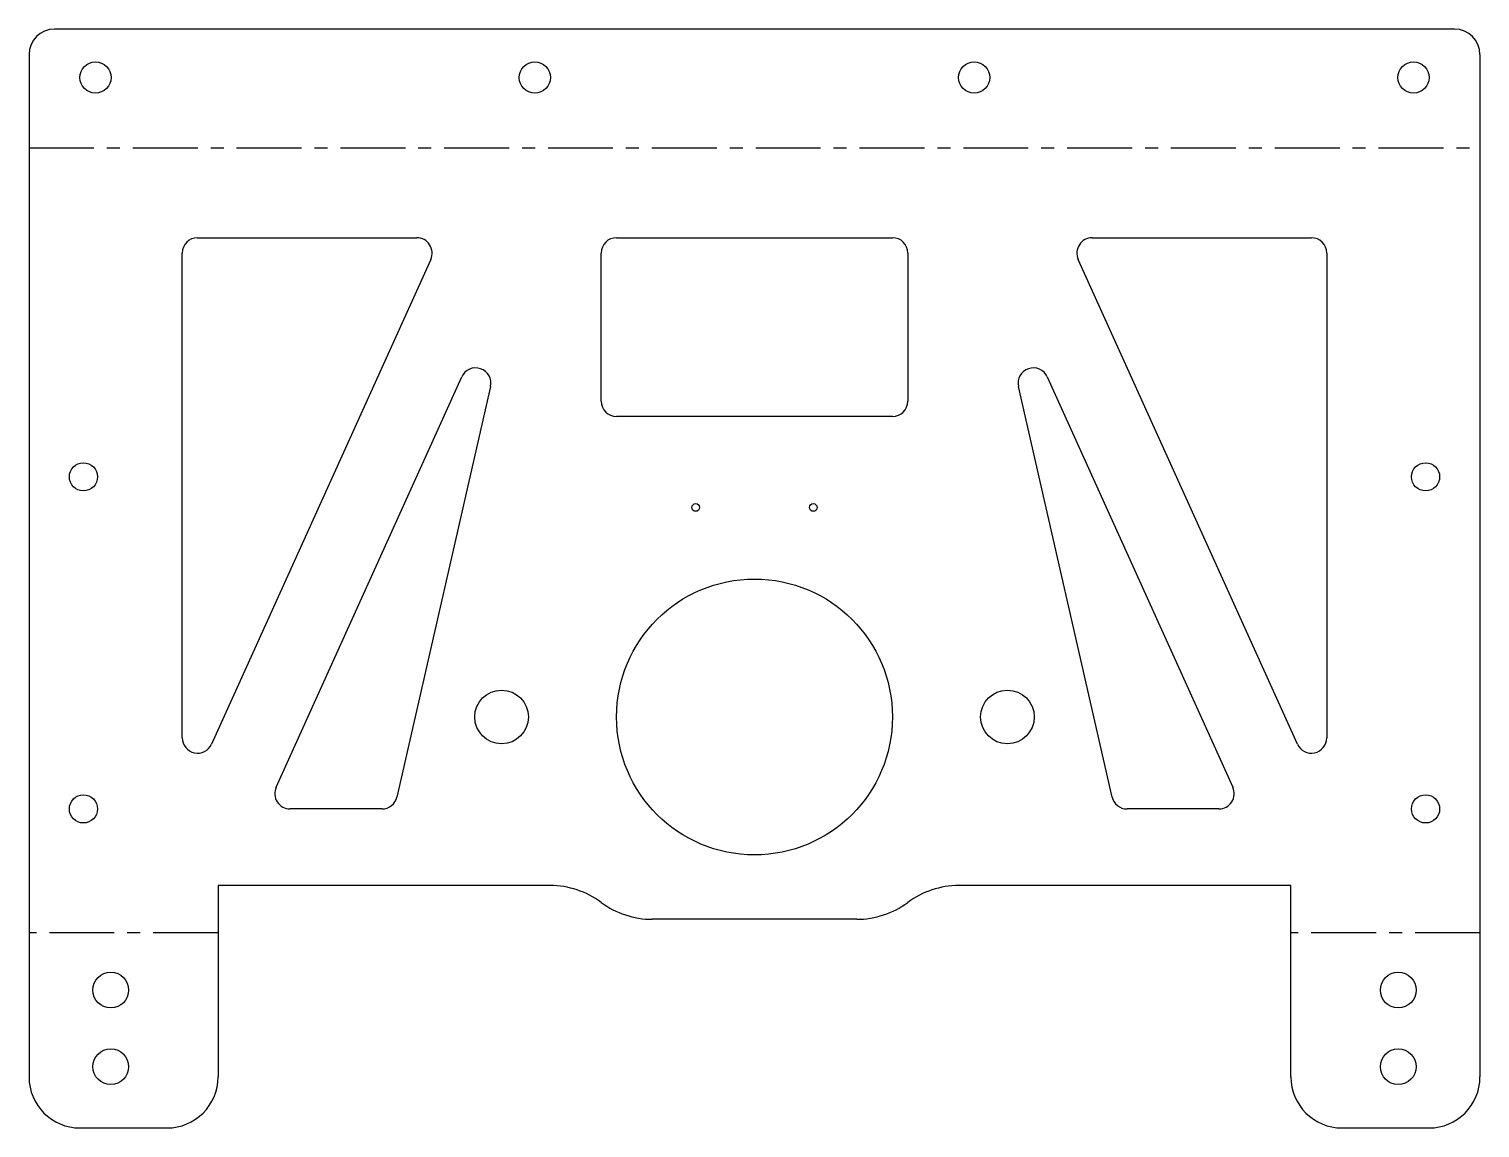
# Model space of a CAD drawing. Header units: millimetres. Extents: x -142 to 142, y -36 to 179.
import ezdxf

# ---------------------------------------------------------------- set-up
doc = ezdxf.new("R2010")
doc.units = ezdxf.units.MM
doc.linetypes.add('CENTERX2', pattern=[20.32, 12.7, -2.54, 2.54, -2.54])

msp = doc.modelspace()

# ---------------------------------------------------------------- linework, layer by layer
at = {"color": 7, "linetype": 'Continuous', "lineweight": 25}
for p, q in [((137, 178.65), (-137, 178.65)), ((-142, 173.65), (-142, -26.45)), ((142, 173.65), (142, -26.45)), ((-109, 137.8), (-66.11, 137.8)), ((-27, 137.8), (27, 137.8)), ((66.11, 137.8), (109, 137.8)), ((-112, 39.92), (-112, 134.8)), ((-63.38, 133.56), (-106.27, 38.68)), ((-30, 105.8), (-30, 134.8)), ((30, 134.8), (30, 105.8)), ((106.27, 38.68), (63.38, 133.56)), ((112, 134.8), (112, 39.92)), ((-93.62, 30.24), (-57.31, 110.56)), ((-51.66, 108.65), (-70, 28.33)), ((70, 28.33), (51.66, 108.65)), ((57.31, 110.56), (93.62, 30.24)), ((27, 102.8), (-27, 102.8)), ((-72.92, 26), (-90.89, 26)), ((90.89, 26), (72.92, 26)), ((-40, 11), (-105, 11)), ((-105, 11), (-105, -26.45)), ((105, 11), (40, 11)), ((105, -26.45), (105, 11)), ((20, 4.4), (-20, 4.4)), ((-132, -36.45), (-115, -36.45)), ((115, -36.45), (132, -36.45))]:
    msp.add_line(p, q, dxfattribs=at)
at = {"color": 7, "linetype": 'CENTERX2'}
for p, q in [((-142, 155.42), (142, 155.42)), ((-105, 1.78), (-142, 1.78)), ((142, 1.78), (105, 1.78))]:
    msp.add_line(p, q, dxfattribs=at)
at = {"color": 7, "linetype": 'Continuous', "lineweight": 25}
for centre, radius in [((-129, 169.15), 3.05), ((-43, 169.15), 3.05), ((43, 169.15), 3.05), ((129, 169.15), 3.05), ((-131.35, 91), 2.75), ((131.35, 91), 2.75), ((-11.5, 85), 0.75), ((11.5, 85), 0.75), ((0, 44), 27), ((-49.5, 44), 5.25), ((49.5, 44), 5.25), ((-131.35, 26), 2.75), ((131.35, 26), 2.75), ((-126, -9.45), 3.5), ((126, -9.45), 3.5), ((-126, -24.45), 3.5), ((126, -24.45), 3.5)]:
    msp.add_circle(centre, radius, dxfattribs=at)
for centre, radius, start, end in [((-137, 173.65), 5, 90, 180), ((137, 173.65), 5, 0, 90), ((-109, 134.8), 3, 90, 180), ((-66.11, 134.8), 3, 335.6749, 90), ((-27, 134.8), 3, 90, 180), ((27, 134.8), 3, 0, 90), ((66.11, 134.8), 3, 90, 204.3251), ((109, 134.8), 3, 0, 90), ((-54.58, 109.32), 3, 347.1356, 155.6749), ((54.58, 109.32), 3, 24.3251, 192.8644), ((-27, 105.8), 3, 180, 270), ((27, 105.8), 3, 270, 0), ((-109, 39.92), 3, 180, 335.6749), ((109, 39.92), 3, 204.3251, 0), ((-90.89, 29), 3, 155.6749, 270), ((90.89, 29), 3, 270, 24.3251), ((-72.92, 29), 3, 270, 347.1356), ((72.92, 29), 3, 192.8644, 270), ((-40, -5.8), 16.8, 53.4742, 90), ((40, -5.8), 16.8, 90, 126.5258), ((-20, 21.2), 16.8, 233.4742, 270), ((20, 21.2), 16.8, 270, 306.5258), ((-132, -26.45), 10, 180, 270), ((-115, -26.45), 10, 270, 0), ((115, -26.45), 10, 180, 270), ((132, -26.45), 10, 270, 0)]:
    msp.add_arc(centre, radius, start, end, dxfattribs=at)

doc.saveas('drawing.dxf')
